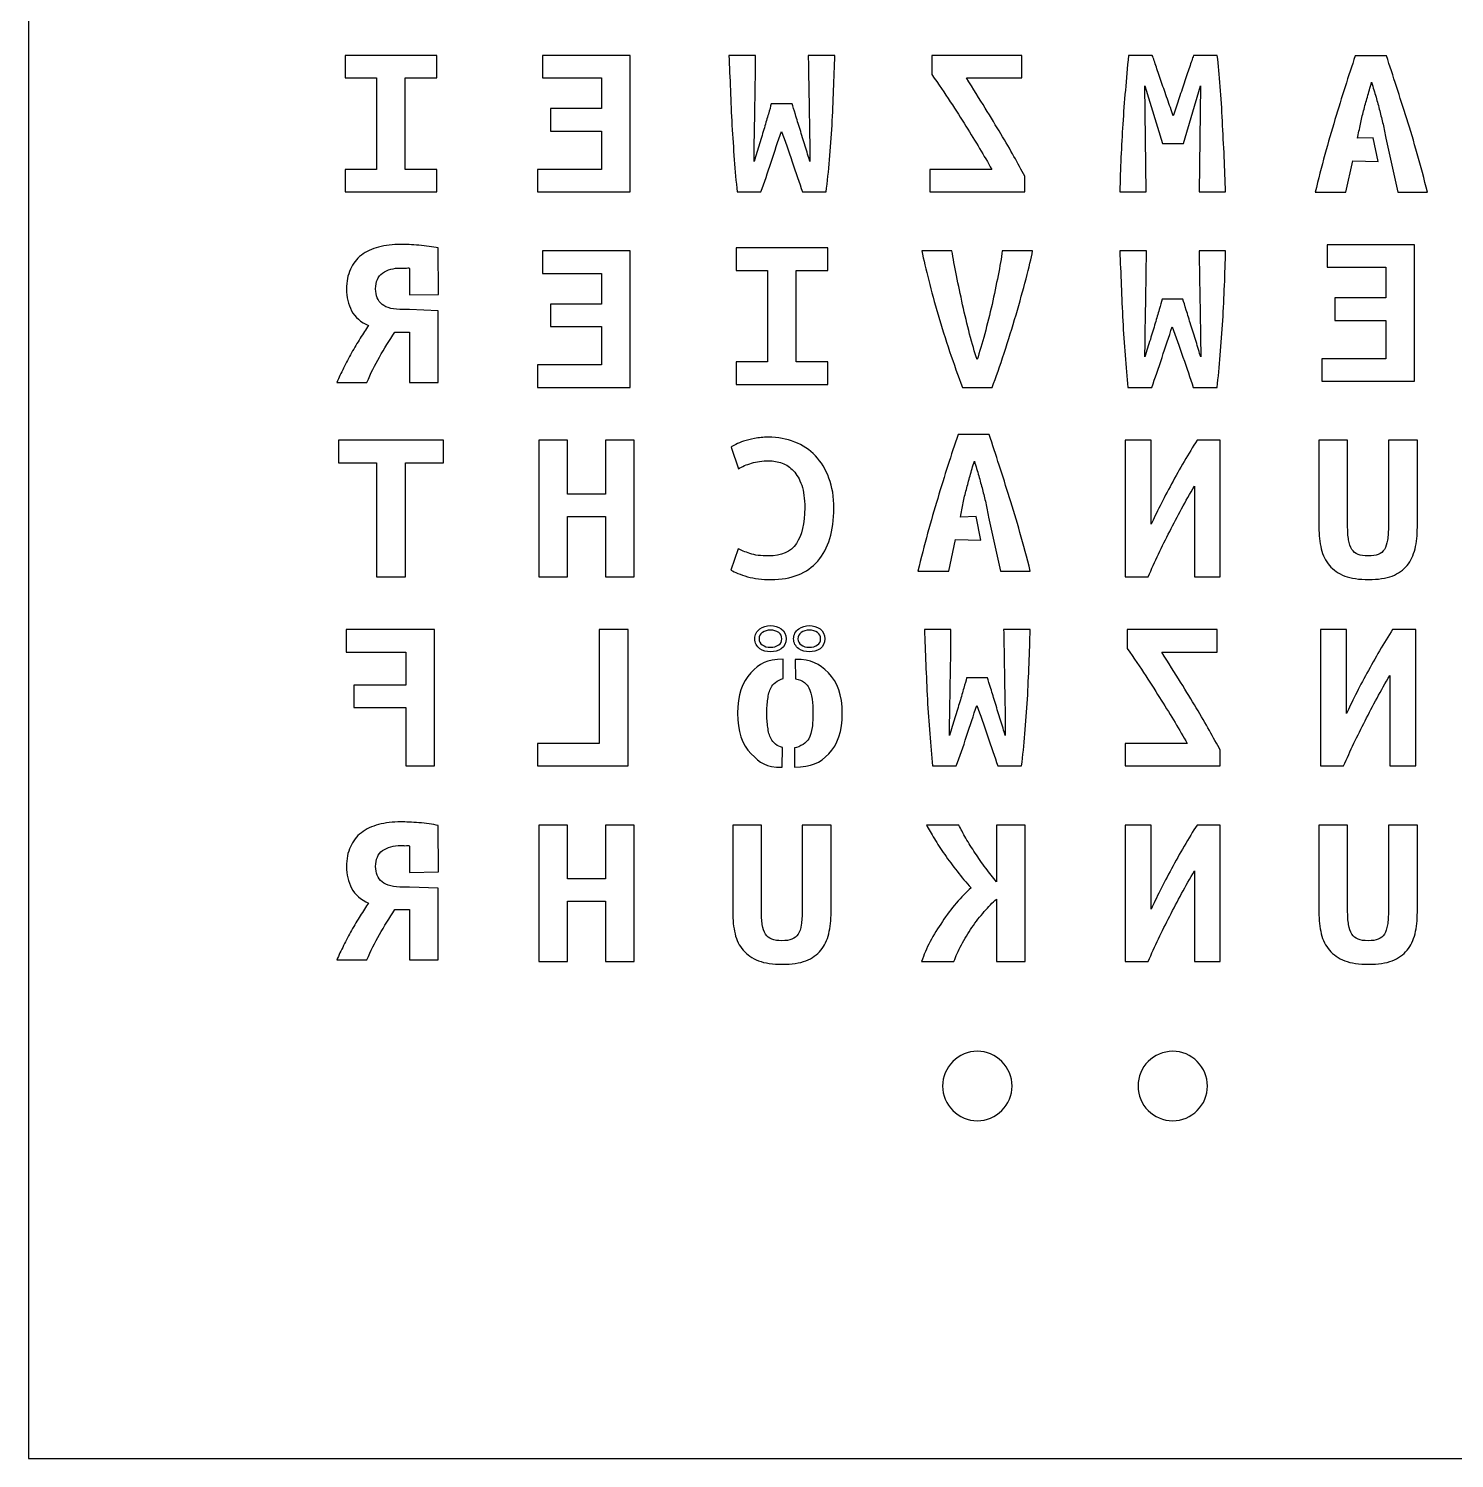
# Model space of a CAD drawing. Extents: x 0 to 230, y 0 to 230.
# Drawn here: x 0.5 to 122.1, y 0.5 to 122.3 of the extents above; entities that cross this region are included whole.
import ezdxf

# ---------------------------------------------------------------- set-up
doc = ezdxf.new("R2010")
doc.units = 0
doc.layers.add('Ebene_1', color=7, linetype='CONTINUOUS')

msp = doc.modelspace()

# ---------------------------------------------------------------- linework, layer by layer
at = {"layer": 'Ebene_1', "color": 7}
for p, q in [((0.49784, 229.502167), (0.49784, 0.497837)), ((35.29655, 120.054325), (27.483871, 120.054325)), ((27.483871, 120.054325), (27.483871, 118.138624)), ((35.29655, 118.138624), (35.29655, 120.054325)), ((51.777633, 120.054325), (44.322788, 120.054325)), ((44.322788, 120.054325), (44.322788, 118.138624)), ((51.777633, 108.428648), (51.777633, 120.054325)), ((62.473757, 120.054325), (60.207484, 120.054325)), ((69.232817, 120.054325), (66.966544, 120.054325)), ((85.177152, 120.054325), (77.50363, 120.054325)), ((77.50363, 120.054325), (77.50363, 118.439126)), ((85.177152, 118.138624), (85.177152, 120.054325)), ((96.290742, 120.054325), (94.263024, 120.054325)), ((101.837148, 120.054325), (99.80943, 120.054325)), ((116.26576, 120.0189), (113.60189, 120.0189)), ((27.483871, 118.138624), (30.147736, 118.138624)), ((30.147736, 118.138624), (30.147736, 110.34435)), ((32.612805, 110.34435), (32.612805, 118.138624)), ((32.612805, 118.138624), (35.29655, 118.138624)), ((44.322788, 118.138624), (49.332444, 118.138624)), ((49.332444, 118.138624), (49.332444, 115.528011)), ((80.44581, 118.138624), (85.177152, 118.138624)), ((95.773873, 108.428648), (95.654596, 117.462494)), ((95.654596, 117.462494), (97.165444, 112.541771)), ((98.954607, 112.541771), (100.405817, 117.462494)), ((100.405817, 117.462494), (100.306419, 108.428648)), ((65.594852, 115.941202), (63.805689, 115.941202)), ((49.332444, 115.528011), (44.978814, 115.528011)), ((44.978814, 115.528011), (44.978814, 113.61231)), ((44.978814, 113.61231), (49.332444, 113.61231)), ((49.332444, 113.61231), (49.332444, 110.34435)), ((97.165444, 112.541771), (98.954607, 112.541771)), ((115.13749, 113.04109), (113.80069, 112.99459)), ((115.54826, 111.03247), (115.13749, 113.04109)), ((116.20612, 112.99459), (117.21998, 108.39323)), ((112.80671, 108.39323), (113.38322, 111.07897)), ((113.38322, 111.07897), (115.54826, 111.03247)), ((30.147736, 110.34435), (27.483871, 110.34435)), ((27.483871, 110.34435), (27.483871, 108.428648)), ((35.29655, 110.34435), (32.612805, 110.34435)), ((35.29655, 108.428648), (35.29655, 110.34435)), ((49.332444, 110.34435), (43.885437, 110.34435)), ((43.885437, 110.34435), (43.885437, 108.428648)), ((82.612685, 110.34435), (77.324714, 110.34435)), ((77.324714, 110.34435), (77.324714, 108.428648)), ((85.435586, 108.428648), (85.435586, 109.762127)), ((27.483871, 108.428648), (35.29655, 108.428648)), ((43.885437, 108.428648), (51.777633, 108.428648)), ((60.903269, 108.428648), (62.930987, 108.428648)), ((66.469554, 108.428648), (68.497272, 108.428648)), ((77.324714, 108.428648), (85.435586, 108.428648)), ((93.52748, 108.428648), (95.773873, 108.428648)), ((100.306419, 108.428648), (102.552813, 108.428648)), ((110.18261, 108.39323), (112.80671, 108.39323)), ((117.21998, 108.39323), (119.76457, 108.39323)), ((35.452811, 99.688659), (35.429577, 103.651437)), ((68.63426, 103.650055), (60.821581, 103.650055)), ((60.821581, 103.650055), (60.821581, 101.734354)), ((68.63426, 101.734354), (68.63426, 103.650055)), ((118.655939, 103.923495), (111.201094, 103.923495)), ((111.201094, 103.923495), (111.201094, 102.007794)), ((118.655939, 92.297818), (118.655939, 103.923495)), ((51.777633, 103.394325), (44.322788, 103.394325)), ((44.322788, 103.394325), (44.322788, 101.478624)), ((51.777633, 91.768648), (51.777633, 103.394325)), ((79.213275, 103.394325), (76.648808, 103.394325)), ((86.091613, 103.394325), (83.507266, 103.394325)), ((95.793753, 103.394325), (93.52748, 103.394325)), ((102.552813, 103.394325), (100.28654, 103.394325)), ((32.984389, 101.885752), (32.984389, 99.646871)), ((44.322788, 101.478624), (49.332444, 101.478624)), ((49.332444, 101.478624), (49.332444, 98.868011)), ((60.821581, 101.734354), (63.485446, 101.734354)), ((63.485446, 101.734354), (63.485446, 93.94008)), ((65.950515, 93.94008), (65.950515, 101.734354)), ((65.950515, 101.734354), (68.63426, 101.734354)), ((111.201094, 102.007794), (116.21075, 102.007794)), ((116.21075, 102.007794), (116.21075, 99.397181)), ((32.984389, 99.646871), (35.452811, 99.688659)), ((49.332444, 98.868011), (44.978814, 98.868011)), ((44.978814, 98.868011), (44.978814, 96.95231)), ((98.914848, 99.281202), (97.125685, 99.281202)), ((116.21075, 99.397181), (111.85712, 99.397181)), ((111.85712, 99.397181), (111.85712, 97.48148)), ((32.984389, 98.392415), (32.44764, 98.392415)), ((35.429577, 98.294799), (32.984387, 98.39265)), ((35.429577, 92.194793), (35.429577, 98.294799)), ((111.85712, 97.48148), (116.21075, 97.48148)), ((116.21075, 97.48148), (116.21075, 94.21352)), ((31.712093, 96.476949), (32.984387, 96.476949)), ((32.984387, 96.476949), (32.984387, 92.194793)), ((44.978814, 96.95231), (49.332444, 96.95231)), ((49.332444, 96.95231), (49.332444, 93.68435)), ((63.485446, 93.94008), (60.821581, 93.94008)), ((60.821581, 93.94008), (60.821581, 92.024378)), ((68.63426, 93.94008), (65.950515, 93.94008)), ((68.63426, 92.024378), (68.63426, 93.94008)), ((116.21075, 94.21352), (110.763743, 94.21352)), ((110.763743, 94.21352), (110.763743, 92.297818)), ((49.332444, 93.68435), (43.885437, 93.68435)), ((43.885437, 93.68435), (43.885437, 91.768648)), ((26.781956, 92.194793), (29.346422, 92.194793)), ((32.984387, 92.194793), (35.429577, 92.194793)), ((43.885437, 91.768648), (51.777633, 91.768648)), ((60.821581, 92.024378), (68.63426, 92.024378)), ((80.127736, 91.768648), (82.652444, 91.768648)), ((94.223265, 91.768648), (96.250983, 91.768648)), ((99.78955, 91.768648), (101.817268, 91.768648)), ((110.763743, 92.297818), (118.655939, 92.297818)), ((82.398884, 87.73953), (79.735014, 87.73953)), ((26.927243, 87.263495), (26.927243, 85.347794)), ((35.873058, 87.263495), (26.927243, 87.263495)), ((35.873058, 85.347794), (35.873058, 87.263495)), ((43.984835, 87.263495), (43.984835, 75.637818)), ((46.430024, 87.263495), (43.984835, 87.263495)), ((46.430024, 82.680837), (46.430024, 87.263495)), ((52.135466, 87.263495), (49.690276, 87.263495)), ((49.690276, 87.263495), (49.690276, 82.680837)), ((52.135466, 75.637818), (52.135466, 87.263495)), ((60.3864, 86.681272), (61.022547, 84.840696)), ((96.191344, 87.263495), (93.98471, 87.263495)), ((93.98471, 87.263495), (93.98471, 75.637818)), ((96.191344, 80.107788), (96.191344, 87.263495)), ((102.095582, 87.263495), (100.127503, 87.263495)), ((102.095582, 75.637818), (102.095582, 87.263495)), ((112.950742, 87.263495), (110.505553, 87.263495)), ((110.505553, 87.263495), (110.505553, 79.844848)), ((112.950742, 80.013881), (112.950742, 87.263495)), ((118.894739, 87.263495), (116.42967, 87.263495)), ((116.42967, 87.263495), (116.42967, 79.995099)), ((118.894739, 79.844848), (118.894739, 87.263495)), ((26.927243, 85.347794), (30.167616, 85.347794)), ((30.167616, 85.347794), (30.167616, 75.637818)), ((32.632685, 75.637818), (32.632685, 85.347794)), ((32.632685, 85.347794), (35.873058, 85.347794)), ((99.888948, 83.356967), (99.888948, 75.637818)), ((49.690276, 82.680837), (46.430024, 82.680837)), ((46.430024, 75.637818), (46.430024, 80.765136)), ((46.430024, 80.765136), (49.690276, 80.765136)), ((49.690276, 80.765136), (49.690276, 75.637818)), ((81.270614, 80.76172), (79.933814, 80.71522)), ((81.681384, 78.7531), (81.270614, 80.76172)), ((82.339244, 80.71522), (83.353104, 76.11386)), ((60.982788, 78.023054), (60.36652, 76.20126)), ((78.939834, 76.11386), (79.516344, 78.7996)), ((79.516344, 78.7996), (81.681384, 78.7531)), ((30.167616, 75.637818), (32.632685, 75.637818)), ((43.984835, 75.637818), (46.430024, 75.637818)), ((49.690276, 75.637818), (52.135466, 75.637818)), ((76.315734, 76.11386), (78.939834, 76.11386)), ((83.353104, 76.11386), (85.897694, 76.11386)), ((93.98471, 75.637818), (95.952789, 75.637818)), ((99.888948, 75.637818), (102.095582, 75.637818)), ((63.805689, 75.39366), (63.805689, 75.39366)), ((114.739905, 75.39366), (114.739905, 75.39366)), ((35.117633, 71.132665), (27.583269, 71.132665)), ((27.583269, 71.132665), (27.583269, 69.216964)), ((35.117633, 59.506988), (35.117633, 71.132665)), ((51.618597, 71.132665), (49.153528, 71.132665)), ((49.153528, 71.132665), (49.153528, 61.42269)), ((51.618597, 59.506988), (51.618597, 71.132665)), ((63.05252, 70.871743), (63.05052, 70.869743)), ((63.05452, 70.873743), (63.05252, 70.871743)), ((63.74508, 71.084693), (63.74544, 71.085273)), ((63.74634, 71.470363), (63.74544, 71.470833)), ((64.66342, 71.189343), (64.66542, 71.189343)), ((64.66542, 71.189343), (64.66742, 71.187343)), ((67.05426, 71.470943), (67.05309, 71.470833)), ((67.05309, 71.085273), (67.05309, 71.085273)), ((67.97106, 71.189343), (67.97306, 71.189343)), ((67.97306, 71.189343), (67.97506, 71.187343)), ((79.133757, 71.132665), (76.867484, 71.132665)), ((85.892817, 71.132665), (83.626544, 71.132665)), ((101.837148, 71.132665), (94.163626, 71.132665)), ((94.163626, 71.132665), (94.163626, 69.517466)), ((101.837148, 69.216964), (101.837148, 71.132665)), ((112.851344, 71.132665), (110.64471, 71.132665)), ((110.64471, 71.132665), (110.64471, 59.506988)), ((112.851344, 63.976958), (112.851344, 71.132665)), ((118.755582, 71.132665), (116.787503, 71.132665)), ((118.755582, 59.506988), (118.755582, 71.132665)), ((64.66442, 69.498823), (64.65942, 69.494823)), ((64.66742, 69.501823), (64.66442, 69.498823)), ((66.15462, 69.496823), (66.15262, 69.498823)), ((66.15762, 69.494823), (66.15462, 69.496823)), ((67.97206, 69.498823), (67.96906, 69.494823)), ((67.97506, 69.501823), (67.97206, 69.498823)), ((27.583269, 69.216964), (32.672444, 69.216964)), ((32.672444, 69.216964), (32.672444, 66.399756)), ((64.842418, 66.967412), (64.837749, 68.601564)), ((65.863178, 68.58907), (65.875082, 66.942423)), ((97.105806, 69.216964), (101.837148, 69.216964)), ((82.254852, 67.019542), (80.465689, 67.019542)), ((116.548948, 67.226137), (116.548948, 59.506988)), ((32.672444, 66.399756), (28.219416, 66.399756)), ((28.219416, 66.399756), (28.219416, 64.484055)), ((28.219416, 64.484055), (32.672444, 64.484055)), ((32.672444, 64.484055), (32.672444, 59.506988)), ((49.153528, 61.42269), (43.885437, 61.42269)), ((43.885437, 61.42269), (43.885437, 59.506988)), ((64.735039, 59.396944), (64.7632, 61.0936)), ((65.792388, 61.056086), (65.793546, 59.409439)), ((99.272681, 61.42269), (93.98471, 61.42269)), ((93.98471, 61.42269), (93.98471, 59.506988)), ((102.095582, 59.506988), (102.095582, 60.840467)), ((32.672444, 59.506988), (35.117633, 59.506988)), ((43.885437, 59.506988), (51.618597, 59.506988)), ((77.563269, 59.506988), (79.590987, 59.506988)), ((83.129554, 59.506988), (85.157272, 59.506988)), ((93.98471, 59.506988), (102.095582, 59.506988)), ((110.64471, 59.506988), (112.612789, 59.506988)), ((116.548948, 59.506988), (118.755582, 59.506988)), ((35.452811, 50.475849), (35.429577, 54.438627)), ((43.984835, 54.472665), (43.984835, 42.846988)), ((46.430024, 54.472665), (43.984835, 54.472665)), ((46.430024, 49.890007), (46.430024, 54.472665)), ((52.135466, 54.472665), (49.690276, 54.472665)), ((49.690276, 54.472665), (49.690276, 49.890007)), ((52.135466, 42.846988), (52.135466, 54.472665)), ((62.970746, 54.472665), (60.525557, 54.472665)), ((60.525557, 54.472665), (60.525557, 47.054018)), ((62.970746, 47.223051), (62.970746, 54.472665)), ((68.914743, 54.472665), (66.449674, 54.472665)), ((66.449674, 54.472665), (66.449674, 47.204269)), ((68.914743, 47.054018), (68.914743, 54.472665)), ((79.809663, 54.472665), (77.0464, 54.472665)), ((85.455466, 54.472665), (83.010276, 54.472665)), ((83.010276, 54.472665), (83.010276, 49.645849)), ((85.455466, 42.846988), (85.455466, 54.472665)), ((96.191344, 54.472665), (93.98471, 54.472665)), ((93.98471, 54.472665), (93.98471, 42.846988)), ((96.191344, 47.316958), (96.191344, 54.472665)), ((102.095582, 54.472665), (100.127503, 54.472665)), ((102.095582, 42.846988), (102.095582, 54.472665)), ((112.950742, 54.472665), (110.505553, 54.472665)), ((110.505553, 54.472665), (110.505553, 47.054018)), ((112.950742, 47.223051), (112.950742, 54.472665)), ((118.894739, 54.472665), (116.42967, 54.472665)), ((116.42967, 54.472665), (116.42967, 47.204269)), ((118.894739, 47.054018), (118.894739, 54.472665)), ((32.984389, 52.672942), (32.984389, 50.434061)), ((32.984389, 50.434061), (35.452811, 50.475849)), ((99.888948, 50.566137), (99.888948, 42.846988)), ((32.984389, 49.179605), (32.44764, 49.179605)), ((35.429577, 49.081989), (32.984387, 49.17984)), ((35.429577, 42.981983), (35.429577, 49.081989)), ((49.690276, 49.890007), (46.430024, 49.890007)), ((46.430024, 42.846988), (46.430024, 47.974306)), ((46.430024, 47.974306), (49.690276, 47.974306)), ((49.690276, 47.974306), (49.690276, 42.846988)), ((83.010276, 48.16212), (83.010276, 42.846988)), ((31.712093, 47.264139), (32.984387, 47.264139)), ((32.984387, 47.264139), (32.984387, 42.981983)), ((26.781956, 42.981983), (29.346422, 42.981983)), ((32.984387, 42.981983), (35.429577, 42.981983)), ((43.984835, 42.846988), (46.430024, 42.846988)), ((49.690276, 42.846988), (52.135466, 42.846988)), ((76.628929, 42.846988), (79.392191, 42.846988)), ((83.010276, 42.846988), (85.455466, 42.846988)), ((93.98471, 42.846988), (95.952789, 42.846988)), ((99.888948, 42.846988), (102.095582, 42.846988)), ((64.759909, 42.60283), (64.759909, 42.60283)), ((114.739905, 42.60283), (114.739905, 42.60283)), ((78.424684, 32.23294), (78.424684, 32.23294)), ((95.084694, 32.23294), (95.084694, 32.23294)), ((0.49784, 0.497837), (229.50217, 0.497837))]:
    msp.add_line(p, q, dxfattribs=at)
for points in [[(60.207484, 120.054325), (60.247243, 119.102735), (60.287002, 118.119842), (60.326761, 117.105648)], [(62.453877, 117.744215), (62.46713, 118.545554), (62.473757, 119.31559), (62.473757, 120.054325)], [(66.966544, 120.054325), (66.979797, 119.31559), (66.99305, 118.551814), (67.006303, 117.762996)], [(69.133419, 117.124429), (69.173178, 118.138624), (69.206311, 119.115256), (69.232817, 120.054325)], [(94.263024, 120.054325), (94.170253, 119.04013), (94.084108, 118.050977), (94.00459, 117.086866)], [(96.648575, 119.058912), (96.516044, 119.459581), (96.396767, 119.791385), (96.290742, 120.054325)], [(99.80943, 120.054325), (99.716658, 119.791385), (99.604007, 119.453321), (99.471477, 119.04013)], [(102.095582, 117.40615), (102.016064, 118.35774), (101.929919, 119.240465), (101.837148, 120.054325)], [(113.60189, 120.0189), (113.01876, 118.31606), (112.44225, 116.50679), (111.87237, 114.59108)], [(117.99528, 114.64743), (117.39889, 116.53809), (116.82239, 118.32858), (116.26576, 120.0189)], [(77.50363, 118.439126), (78.073512, 117.612745), (78.597008, 116.836448), (79.074118, 116.110234)], [(97.085926, 117.762996), (96.926889, 118.22627), (96.781106, 118.658242), (96.648575, 119.058912)], [(99.471477, 119.04013), (99.325693, 118.62694), (99.173283, 118.182447), (99.014246, 117.706652)], [(60.326761, 117.105648), (60.36652, 116.103974), (60.412906, 115.1023), (60.465918, 114.100626)], [(62.414118, 115.396542), (62.427371, 116.172839), (62.440624, 116.955397), (62.453877, 117.744215)], [(67.006303, 117.762996), (67.019556, 116.974178), (67.032809, 116.18536), (67.046062, 115.396542)], [(68.994262, 114.119408), (69.047274, 115.121081), (69.09366, 116.122755), (69.133419, 117.124429)], [(82.056056, 115.565574), (81.565693, 116.354392), (81.028944, 117.212075), (80.44581, 118.138624)], [(94.00459, 117.086866), (93.911818, 116.122755), (93.838927, 115.164905), (93.785914, 114.213315)], [(97.582916, 116.335611), (97.410626, 116.836448), (97.244963, 117.312243), (97.085926, 117.762996)], [(99.014246, 117.706652), (98.855209, 117.230857), (98.696173, 116.748801), (98.537136, 116.260485)], [(102.274499, 114.457473), (102.221486, 115.471667), (102.161848, 116.45456), (102.095582, 117.40615)], [(114.63563, 116.50671), (114.74166, 116.90738), (114.86094, 117.32683), (114.99347, 117.76506)], [(114.99347, 117.76506), (115.126, 117.32683), (115.2519, 116.90738), (115.37118, 116.50671)], [(63.805689, 115.941202), (63.752677, 115.703304), (63.673159, 115.409063), (63.567134, 115.058477)], [(65.873166, 115.020914), (65.753889, 115.409063), (65.661117, 115.715825), (65.594852, 115.941202)], [(79.074118, 116.110234), (79.551228, 115.384021), (79.995206, 114.68911), (80.40605, 114.025501)], [(98.079905, 114.908226), (97.920869, 115.3715), (97.755205, 115.847295), (97.582916, 116.335611)], [(98.537136, 116.260485), (98.378099, 115.772169), (98.225689, 115.321416), (98.079905, 114.908226)], [(114.31756, 115.34226), (114.41036, 115.73041), (114.51636, 116.11856), (114.63563, 116.50671)], [(115.37118, 116.50671), (115.4772, 116.11856), (115.58322, 115.73041), (115.68925, 115.34226)], [(62.374359, 113.105213), (62.387612, 113.856468), (62.400865, 114.620245), (62.414118, 115.396542)], [(63.567134, 115.058477), (63.46111, 114.707891), (63.348459, 114.319742), (63.229181, 113.894031)], [(66.270758, 113.74378), (66.124974, 114.207054), (65.992444, 114.632765), (65.873166, 115.020914)], [(67.046062, 115.396542), (67.059315, 114.620245), (67.072568, 113.856468), (67.085821, 113.105213)], [(83.387989, 113.368152), (82.977144, 114.044282), (82.533166, 114.776756), (82.056056, 115.565574)], [(111.87237, 114.59108), (111.28924, 112.6879), (110.72598, 110.62195), (110.18261, 108.39323)], [(114.03925, 114.1966), (114.11875, 114.58475), (114.21153, 114.96663), (114.31756, 115.34226)], [(115.68925, 115.34226), (115.78205, 114.96663), (115.8748, 114.58475), (115.96757, 114.1966)], [(119.76457, 108.39323), (119.18144, 110.68456), (118.59167, 112.76929), (117.99528, 114.64743)], [(60.465918, 114.100626), (60.518931, 113.111473), (60.585196, 112.134841), (60.664714, 111.17073)], [(63.229181, 113.894031), (63.09665, 113.46832), (62.957493, 113.011306), (62.81171, 112.52299)], [(63.805689, 110.964135), (64.097256, 111.878163), (64.388824, 112.748367), (64.680391, 113.574747)], [(64.680391, 113.574747), (64.971958, 112.785929), (65.276779, 111.928246), (65.594852, 111.001698)], [(66.708109, 112.335176), (66.549072, 112.810971), (66.403289, 113.280506), (66.270758, 113.74378)], [(68.775586, 111.17073), (68.855105, 112.147362), (68.927996, 113.130255), (68.994262, 114.119408)], [(80.40605, 114.025501), (80.816895, 113.374413), (81.20786, 112.742106), (81.578946, 112.128581)], [(84.501246, 111.452451), (84.169919, 112.053455), (83.798833, 112.692022), (83.387989, 113.368152)], [(93.785914, 114.213315), (93.719649, 113.274245), (93.666637, 112.322655), (93.626878, 111.358544)], [(102.433535, 111.396107), (102.380523, 112.422823), (102.327511, 113.443278), (102.274499, 114.457473)], [(113.80069, 112.99459), (113.88019, 113.40778), (113.95973, 113.80845), (114.03925, 114.1966)], [(115.96757, 114.1966), (116.04707, 113.80845), (116.1266, 113.40778), (116.20612, 112.99459)], [(62.354479, 111.020479), (62.354479, 111.671567), (62.361106, 112.366478), (62.374359, 113.105213)], [(62.81171, 112.52299), (62.652673, 112.034674), (62.500263, 111.533837), (62.354479, 111.020479)], [(67.105701, 111.020479), (66.986423, 111.421149), (66.853893, 111.859381), (66.708109, 112.335176)], [(67.085821, 113.105213), (67.099074, 112.366478), (67.105701, 111.671567), (67.105701, 111.020479)], [(81.578946, 112.128581), (81.936779, 111.527577), (82.281358, 110.932833), (82.612685, 110.34435)], [(60.664714, 111.17073), (60.730979, 110.206619), (60.810498, 109.292592), (60.903269, 108.428648)], [(62.930987, 108.428648), (63.222555, 109.217467), (63.514122, 110.062629), (63.805689, 110.964135)], [(65.594852, 111.001698), (65.912925, 110.07515), (66.204493, 109.217467), (66.469554, 108.428648)], [(68.497272, 108.428648), (68.603296, 109.292592), (68.696068, 110.206619), (68.775586, 111.17073)], [(85.435586, 109.762127), (85.144019, 110.300526), (84.832572, 110.863968), (84.501246, 111.452451)], [(93.626878, 111.358544), (93.587118, 110.406954), (93.553986, 109.430322), (93.52748, 108.428648)], [(102.552813, 108.428648), (102.513054, 109.380238), (102.473294, 110.369391), (102.433535, 111.396107)], [(30.340402, 103.726563), (29.77052, 103.576312), (29.280157, 103.34469), (28.869312, 103.031651)], [(32.248842, 103.951939), (31.54643, 103.951939), (30.910284, 103.876814), (30.340402, 103.726563)], [(32.944628, 103.933158), (32.679567, 103.945835), (32.447638, 103.951939), (32.248842, 103.951939)], [(33.779571, 103.876814), (33.488003, 103.901699), (33.209689, 103.92048), (32.944628, 103.933158)], [(34.654273, 103.782907), (34.362705, 103.833147), (34.071138, 103.864136), (33.779571, 103.876814)], [(35.429577, 103.651437), (35.191021, 103.701536), (34.932587, 103.745344), (34.654273, 103.782907)], [(28.869312, 103.031651), (28.458467, 102.718613), (28.147021, 102.317959), (27.934972, 101.829643)], [(76.648808, 103.394325), (76.807845, 102.643069), (77.006641, 101.804168), (77.245196, 100.877619)], [(79.610867, 101.29081), (79.45183, 102.092149), (79.3193, 102.793321), (79.213275, 103.394325)], [(83.507266, 103.394325), (83.427748, 102.793321), (83.30847, 102.092149), (83.149434, 101.29081)], [(85.534984, 101.027871), (85.786792, 101.991982), (85.972335, 102.7808), (86.091613, 103.394325)], [(93.52748, 103.394325), (93.567239, 102.442735), (93.606998, 101.459842), (93.646757, 100.445648)], [(95.773873, 101.084215), (95.787126, 101.885554), (95.793753, 102.65559), (95.793753, 103.394325)], [(100.28654, 103.394325), (100.299793, 102.65559), (100.313046, 101.891814), (100.326299, 101.102996)], [(102.453415, 100.464429), (102.493174, 101.478624), (102.526307, 102.455256), (102.552813, 103.394325)], [(27.934972, 101.829643), (27.70967, 101.353864), (27.597019, 100.790422), (27.597019, 100.139318)], [(30.081969, 100.157865), (30.081969, 100.771406), (30.280765, 101.222159), (30.678356, 101.510125)], [(30.678356, 101.510125), (31.075948, 101.79809), (31.599444, 101.942096), (32.248844, 101.942096)], [(32.248844, 101.942096), (32.341615, 101.942096), (32.454266, 101.935993), (32.586797, 101.923315)], [(32.586797, 101.923315), (32.719328, 101.923315), (32.984389, 102.020603), (32.984389, 101.885752)], [(80.127736, 98.811667), (79.942193, 99.66309), (79.769904, 100.489471), (79.610867, 101.29081)], [(83.149434, 101.29081), (82.990397, 100.501992), (82.818107, 99.681871), (82.632564, 98.830449)], [(27.597019, 100.139318), (27.597019, 99.463189), (27.742802, 98.849648), (28.03437, 98.298743)], [(30.638597, 98.843168), (30.267511, 99.156207), (30.081969, 99.594424), (30.081969, 100.157865)], [(77.245196, 100.877619), (77.470498, 99.951071), (77.735559, 98.974439), (78.040379, 97.947724)], [(84.680162, 97.947724), (84.998235, 99.037044), (85.283176, 100.063759), (85.534984, 101.027871)], [(93.646757, 100.445648), (93.686516, 99.443974), (93.732902, 98.4423), (93.785914, 97.440626)], [(95.734114, 98.736542), (95.747367, 99.512839), (95.76062, 100.295397), (95.773873, 101.084215)], [(100.326299, 101.102996), (100.339552, 100.314178), (100.352805, 99.52536), (100.366058, 98.736542)], [(102.314258, 97.459408), (102.36727, 98.461081), (102.413656, 99.462755), (102.453415, 100.464429)], [(32.44764, 98.392415), (31.612697, 98.392415), (31.009683, 98.542666), (30.638597, 98.843168)], [(80.724124, 96.313743), (80.512075, 97.140124), (80.313279, 97.972765), (80.127736, 98.811667)], [(82.632564, 98.830449), (82.433768, 97.991547), (82.228346, 97.158905), (82.016297, 96.332525)], [(95.694355, 96.445213), (95.707608, 97.196468), (95.720861, 97.960245), (95.734114, 98.736542)], [(97.125685, 99.281202), (97.072673, 99.043304), (96.993155, 98.749063), (96.88713, 98.398477)], [(99.193162, 98.360914), (99.073885, 98.749063), (98.981113, 99.055825), (98.914848, 99.281202)], [(100.366058, 98.736542), (100.379311, 97.960245), (100.392564, 97.196468), (100.405817, 96.445213)], [(28.03437, 98.298743), (28.325937, 97.747838), (28.809674, 97.328356), (29.48558, 97.04039)], [(78.040379, 97.947724), (78.331947, 96.933529), (78.656647, 95.894292), (79.014479, 94.830014)], [(83.666303, 94.698544), (84.024135, 95.787864), (84.362088, 96.870924), (84.680162, 97.947724)], [(96.88713, 98.398477), (96.781106, 98.047891), (96.668455, 97.659742), (96.549177, 97.234031)], [(99.590754, 97.08378), (99.44497, 97.547054), (99.31244, 97.972765), (99.193162, 98.360914)], [(29.48558, 97.04039), (29.260278, 96.714862), (29.021723, 96.351724), (28.769914, 95.95107)], [(30.41992, 94.354652), (30.817512, 95.055808), (31.248237, 95.763256), (31.712093, 96.476949)], [(81.360271, 94.135103), (81.148222, 94.77367), (80.936173, 95.499883), (80.724124, 96.313743)], [(82.016297, 96.332525), (81.790995, 95.518665), (81.57232, 94.786191), (81.360271, 94.135103)], [(93.785914, 97.440626), (93.838927, 96.451473), (93.905192, 95.474841), (93.98471, 94.51073)], [(95.674475, 94.360479), (95.674475, 95.011567), (95.681102, 95.706478), (95.694355, 96.445213)], [(96.549177, 97.234031), (96.416646, 96.80832), (96.277489, 96.351306), (96.131706, 95.86299)], [(97.125685, 94.304135), (97.417252, 95.218163), (97.70882, 96.088367), (98.000387, 96.914747)], [(98.000387, 96.914747), (98.291954, 96.125929), (98.596775, 95.268246), (98.914848, 94.341698)], [(100.028105, 95.675176), (99.869068, 96.150971), (99.723285, 96.620506), (99.590754, 97.08378)], [(100.405817, 96.445213), (100.41907, 95.706478), (100.425697, 95.011567), (100.425697, 94.360479)], [(102.095582, 94.51073), (102.175101, 95.487362), (102.247992, 96.470255), (102.314258, 97.459408)], [(28.769914, 95.95107), (28.518106, 95.562906), (28.272925, 95.149715), (28.03437, 94.711499)], [(96.131706, 95.86299), (95.972669, 95.374674), (95.820259, 94.873837), (95.674475, 94.360479)], [(100.425697, 94.360479), (100.306419, 94.761149), (100.173889, 95.199381), (100.028105, 95.675176)], [(28.03437, 94.711499), (27.795815, 94.285772), (27.570513, 93.8538), (27.358464, 93.415583)], [(29.346422, 92.194793), (29.651243, 92.946049), (30.009075, 93.665986), (30.41992, 94.354652)], [(79.014479, 94.830014), (79.372312, 93.778256), (79.743397, 92.757801), (80.127736, 91.768648)], [(82.652444, 91.768648), (82.970517, 92.632592), (83.30847, 93.609224), (83.666303, 94.698544)], [(93.98471, 94.51073), (94.050975, 93.546619), (94.130494, 92.632592), (94.223265, 91.768648)], [(96.250983, 91.768648), (96.542551, 92.557467), (96.834118, 93.402629), (97.125685, 94.304135)], [(98.914848, 94.341698), (99.232921, 93.41515), (99.524489, 92.557467), (99.78955, 91.768648)], [(101.817268, 91.768648), (101.923292, 92.632592), (102.016064, 93.546619), (102.095582, 94.51073)], [(27.358464, 93.415583), (27.133162, 92.989856), (26.940992, 92.582957), (26.781956, 92.194793)], [(79.735014, 87.73953), (79.151884, 86.03669), (78.575374, 84.22742), (78.005494, 82.31171)], [(84.128404, 82.36806), (83.532014, 84.25872), (82.955514, 86.04921), (82.398884, 87.73953)], [(60.803871, 86.906649), (60.618328, 86.806481), (60.479171, 86.731356), (60.3864, 86.681272)], [(61.459898, 87.188369), (61.194837, 87.100723), (60.976161, 87.006816), (60.803871, 86.906649)], [(62.394238, 87.413746), (62.036406, 87.351141), (61.724959, 87.276016), (61.459898, 87.188369)], [(63.567134, 87.526434), (63.129783, 87.526434), (62.738818, 87.488871), (62.394238, 87.413746)], [(65.813528, 87.113244), (65.124368, 87.388704), (64.375571, 87.526434), (63.567134, 87.526434)], [(67.582811, 85.930017), (67.079195, 86.455895), (66.489434, 86.850304), (65.813528, 87.113244)], [(100.127503, 87.263495), (99.756417, 86.712574), (99.385332, 86.11157), (99.014246, 85.460482)], [(61.022547, 84.840696), (61.327367, 85.02851), (61.698453, 85.185022), (62.135804, 85.310231)], [(62.135804, 85.310231), (62.559902, 85.447961), (63.050265, 85.516826), (63.606893, 85.516826)], [(63.606893, 85.516826), (63.991232, 85.516826), (64.368944, 85.447961), (64.74003, 85.310231)], [(64.74003, 85.310231), (65.097862, 85.185022), (65.422562, 84.965906), (65.71413, 84.652883)], [(68.735827, 84.033097), (68.457513, 84.784352), (68.073174, 85.416659), (67.582811, 85.930017)], [(80.768754, 84.22734), (80.874784, 84.62801), (80.994064, 85.04746), (81.126594, 85.48569)], [(81.126594, 85.48569), (81.259124, 85.04746), (81.385024, 84.62801), (81.504304, 84.22734)], [(99.014246, 85.460482), (98.64316, 84.821915), (98.285328, 84.183348), (97.940748, 83.544781)], [(65.71413, 84.652883), (65.992444, 84.35238), (66.224372, 83.94545), (66.409915, 83.432093)], [(80.450684, 83.06289), (80.543484, 83.45104), (80.649484, 83.83919), (80.768754, 84.22734)], [(81.504304, 84.22734), (81.610324, 83.83919), (81.716344, 83.45104), (81.822374, 83.06289)], [(66.409915, 83.432093), (66.582205, 82.918735), (66.66835, 82.280168), (66.66835, 81.516391)], [(69.153298, 81.460047), (69.153298, 82.424158), (69.014141, 83.281842), (68.735827, 84.033097)], [(80.172374, 81.91723), (80.251874, 82.30538), (80.344654, 82.68726), (80.450684, 83.06289)], [(81.822374, 83.06289), (81.915174, 82.68726), (82.007924, 82.30538), (82.100694, 81.91723)], [(97.940748, 83.544781), (97.582916, 82.906214), (97.258216, 82.286428), (96.966648, 81.685424)], [(97.781712, 79.488002), (98.431111, 80.777657), (99.133524, 82.067312), (99.888948, 83.356967)], [(78.005494, 82.31171), (77.422364, 80.40853), (76.859104, 78.34258), (76.315734, 76.11386)], [(79.933814, 80.71522), (80.013314, 81.12841), (80.092854, 81.52908), (80.172374, 81.91723)], [(82.100694, 81.91723), (82.180194, 81.52908), (82.259724, 81.12841), (82.339244, 80.71522)], [(85.897694, 76.11386), (85.314564, 78.40519), (84.724794, 80.48992), (84.128404, 82.36806)], [(96.966648, 81.685424), (96.661828, 81.08442), (96.403393, 80.558541), (96.191344, 80.107788)], [(66.66835, 81.516391), (66.66835, 80.189174), (66.429795, 79.168719), (65.952685, 78.455026)], [(67.781607, 76.971297), (68.696068, 78.023054), (69.153298, 79.519304), (69.153298, 81.460047)], [(95.952789, 75.637818), (96.509418, 76.927473), (97.119059, 78.210868), (97.781712, 79.488002)], [(110.505553, 79.844848), (110.505553, 79.168719), (110.571818, 78.555193), (110.704349, 78.004273)], [(113.030261, 78.774309), (112.977249, 79.112374), (112.950742, 79.525565), (112.950742, 80.013881)], [(116.42967, 79.995099), (116.42967, 79.506783), (116.403164, 79.093593), (116.350152, 78.755528)], [(118.695943, 78.004273), (118.828474, 78.555193), (118.894739, 79.168719), (118.894739, 79.844848)], [(61.996647, 77.609864), (61.572549, 77.747594), (61.234596, 77.885324), (60.982788, 78.023054)], [(65.952685, 78.455026), (65.462321, 77.753854), (64.667138, 77.403268), (63.567134, 77.403268)], [(110.704349, 78.004273), (110.83688, 77.453352), (111.068808, 76.983818), (111.400135, 76.595669)], [(113.308575, 77.96671), (113.176044, 78.179566), (113.083273, 78.448765), (113.030261, 78.774309)], [(116.350152, 78.755528), (116.29714, 78.429984), (116.210995, 78.167045), (116.091717, 77.96671)], [(118.020037, 76.595669), (118.338111, 76.983818), (118.563413, 77.453352), (118.695943, 78.004273)], [(63.567134, 77.403268), (62.930987, 77.403268), (62.407491, 77.472134), (61.996647, 77.609864)], [(63.805689, 75.39366), (65.54184, 75.39366), (66.867146, 75.919539), (67.781607, 76.971297)], [(113.845324, 77.534738), (113.620022, 77.622385), (113.441106, 77.766375), (113.308575, 77.96671)], [(114.700146, 77.403268), (114.355567, 77.403268), (114.070626, 77.447092), (113.845324, 77.534738)], [(115.554968, 77.534738), (115.329666, 77.447092), (115.044726, 77.403268), (114.700146, 77.403268)], [(116.091717, 77.96671), (115.959187, 77.766375), (115.78027, 77.622385), (115.554968, 77.534738)], [(60.36652, 76.20126), (60.7111, 76.000925), (61.181583, 75.813111), (61.777971, 75.637818)], [(61.777971, 75.637818), (62.361106, 75.475046), (63.037012, 75.39366), (63.805689, 75.39366)], [(111.400135, 76.595669), (111.731461, 76.20752), (112.168812, 75.907018), (112.712187, 75.694163)], [(112.712187, 75.694163), (113.255563, 75.493828), (113.931469, 75.39366), (114.739905, 75.39366)], [(114.739905, 75.39366), (115.535089, 75.39366), (116.204368, 75.493828), (116.747744, 75.694163)], [(116.747744, 75.694163), (117.277866, 75.907018), (117.701964, 76.20752), (118.020037, 76.595669)], [(62.41349, 70.344413), (62.41349, 70.690483), (62.56987, 70.994493), (62.8447, 71.188873)], [(63.05052, 70.869743), (62.85985, 70.734883), (62.78101, 70.583543), (62.78101, 70.344303)], [(62.8447, 71.188873), (63.09899, 71.376683), (63.40603, 71.470363), (63.74634, 71.470363)], [(63.74544, 71.085273), (63.46638, 71.085273), (63.24301, 71.013773), (63.05452, 70.873743)], [(64.45398, 70.869743), (64.25308, 71.011443), (64.02356, 71.084693), (63.74508, 71.084693)], [(63.74544, 71.470833), (64.08706, 71.470833), (64.39911, 71.376333), (64.66342, 71.189343)], [(64.70715, 70.344303), (64.70715, 70.584533), (64.63105, 70.737003), (64.45398, 70.869743)], [(64.66742, 71.187343), (64.9312, 70.991433), (65.07739, 70.688123), (65.07739, 70.344583)], [(65.72304, 70.344993), (65.72304, 70.691063), (65.87778, 70.995073), (66.15262, 71.189453)], [(66.35889, 70.870323), (66.16821, 70.735463), (66.09101, 70.584123), (66.09101, 70.344883)], [(66.15262, 71.189453), (66.41581, 71.375593), (66.72257, 71.470943), (67.05426, 71.470943)], [(67.05309, 71.085273), (66.78626, 71.085273), (66.56121, 71.013373), (66.35889, 70.870323)], [(67.05309, 71.470833), (67.39469, 71.470833), (67.70674, 71.376333), (67.97106, 71.189343)], [(67.76198, 70.872023), (67.56147, 71.012953), (67.3308, 71.085273), (67.05309, 71.085273)], [(68.01516, 70.344883), (68.01516, 70.585733), (67.94006, 70.739053), (67.76198, 70.872023)], [(67.97506, 71.187343), (68.23886, 70.991433), (68.38668, 70.688123), (68.38668, 70.344583)], [(76.867484, 71.132665), (76.907243, 70.181075), (76.947002, 69.198182), (76.986761, 68.183988)], [(79.113877, 68.822555), (79.12713, 69.623894), (79.133757, 70.39393), (79.133757, 71.132665)], [(83.626544, 71.132665), (83.639797, 70.39393), (83.65305, 69.630154), (83.666303, 68.841336)], [(85.793419, 68.202769), (85.833178, 69.216964), (85.866311, 70.193596), (85.892817, 71.132665)], [(116.787503, 71.132665), (116.416417, 70.581744), (116.045332, 69.98074), (115.674246, 69.329652)], [(62.8447, 69.498243), (62.56987, 69.692623), (62.41349, 69.998333), (62.41349, 70.344413)], [(62.78101, 70.344303), (62.78101, 70.105983), (62.85981, 69.953333), (63.04889, 69.818853)], [(63.74634, 69.232103), (63.40647, 69.232103), (63.09949, 69.319503), (62.8447, 69.498243)], [(63.04889, 69.818853), (63.04929, 69.818563), (63.04972, 69.819143), (63.05089, 69.818853)], [(63.05089, 69.818853), (63.23919, 69.687173), (63.46489, 69.617553), (63.74508, 69.617553)], [(63.74508, 69.617553), (64.02334, 69.617553), (64.25388, 69.686753), (64.45398, 69.818853)], [(64.65942, 69.494823), (64.39527, 69.318373), (64.08622, 69.232103), (63.74634, 69.232103)], [(64.45398, 69.818853), (64.63103, 69.951593), (64.70715, 70.104073), (64.70715, 70.344303)], [(65.07739, 70.344583), (65.07739, 70.001053), (64.9312, 69.697743), (64.66742, 69.501823)], [(66.15262, 69.498823), (65.87778, 69.693203), (65.72304, 69.998913), (65.72304, 70.344993)], [(66.09101, 70.344883), (66.09101, 70.107163), (66.16921, 69.955363), (66.35726, 69.821143)], [(67.05436, 69.232103), (66.72447, 69.232103), (66.42065, 69.319103), (66.15762, 69.494823)], [(66.35726, 69.821143), (66.55941, 69.686473), (66.78504, 69.618133), (67.05309, 69.618133)], [(67.05309, 69.618133), (67.33134, 69.618133), (67.56187, 69.687333), (67.76198, 69.819433)], [(67.96906, 69.494823), (67.70491, 69.318383), (67.39422, 69.232103), (67.05436, 69.232103)], [(67.76198, 69.819433), (67.93903, 69.952173), (68.01516, 70.104653), (68.01516, 70.344883)], [(68.38668, 70.344583), (68.38668, 70.001053), (68.23886, 69.697743), (67.97506, 69.501823)], [(94.163626, 69.517466), (94.733508, 68.691085), (95.257004, 67.914788), (95.734114, 67.188574)], [(64.837749, 68.601564), (63.383304, 68.601564), (62.838115, 68.223564), (62.077533, 67.442514)], [(68.682597, 67.442514), (67.895329, 68.223564), (67.264249, 68.58907), (65.863178, 68.58907)], [(79.074118, 66.474882), (79.087371, 67.251179), (79.100624, 68.033737), (79.113877, 68.822555)], [(83.666303, 68.841336), (83.679556, 68.052518), (83.692809, 67.2637), (83.706062, 66.474882)], [(98.716052, 66.643914), (98.225689, 67.432732), (97.68894, 68.290415), (97.105806, 69.216964)], [(115.674246, 69.329652), (115.30316, 68.691085), (114.945328, 68.052518), (114.600748, 67.413951)], [(62.077533, 67.442514), (61.316952, 66.67098), (60.936661, 65.523258), (60.936661, 63.999254)], [(69.8635, 63.999254), (69.8635, 65.523258), (69.469865, 66.67098), (68.682597, 67.442514)], [(76.986761, 68.183988), (77.02652, 67.182314), (77.072906, 66.18064), (77.125918, 65.178966)], [(80.465689, 67.019542), (80.412677, 66.781644), (80.333159, 66.487403), (80.227134, 66.136817)], [(82.533166, 66.099254), (82.413889, 66.487403), (82.321117, 66.794165), (82.254852, 67.019542)], [(85.654262, 65.197748), (85.707274, 66.199421), (85.75366, 67.201095), (85.793419, 68.202769)], [(95.734114, 67.188574), (96.211224, 66.462361), (96.655202, 65.76745), (97.066046, 65.103841)], [(114.600748, 67.413951), (114.242916, 66.775384), (113.918216, 66.155598), (113.626648, 65.554594)], [(114.441712, 63.357172), (115.091111, 64.646827), (115.793524, 65.936482), (116.548948, 67.226137)], [(63.518671, 65.19938), (63.5587, 65.580389), (63.652106, 65.908994), (63.798885, 66.185226)], [(63.798885, 66.185226), (63.932321, 66.461427), (64.324269, 66.842988), (64.842418, 66.967412)], [(65.875082, 66.942423), (66.525543, 66.817968), (66.874547, 66.456669), (67.021326, 66.17092)], [(67.021326, 66.17092), (67.154761, 65.894719), (67.248165, 65.570872), (67.30154, 65.19938)], [(79.034359, 64.183553), (79.047612, 64.934808), (79.060865, 65.698585), (79.074118, 66.474882)], [(80.227134, 66.136817), (80.12111, 65.786231), (80.008459, 65.398082), (79.889181, 64.972371)], [(82.930758, 64.82212), (82.784974, 65.285394), (82.652444, 65.711105), (82.533166, 66.099254)], [(83.706062, 66.474882), (83.719315, 65.698585), (83.732568, 64.934808), (83.745821, 64.183553)], [(100.047985, 64.446492), (99.63714, 65.122622), (99.193162, 65.855096), (98.716052, 66.643914)], [(63.43861, 63.999254), (63.43861, 64.427877), (63.465294, 64.827919), (63.518671, 65.19938)], [(67.30154, 65.19938), (67.341568, 64.827919), (67.361586, 64.427877), (67.361586, 63.999254)], [(77.125918, 65.178966), (77.178931, 64.189813), (77.245196, 63.213181), (77.324714, 62.24907)], [(79.889181, 64.972371), (79.75665, 64.54666), (79.617493, 64.089646), (79.47171, 63.60133)], [(80.465689, 62.042475), (80.757256, 62.956503), (81.048824, 63.826707), (81.340391, 64.653087)], [(81.340391, 64.653087), (81.631958, 63.864269), (81.936779, 63.006586), (82.254852, 62.080038)], [(83.368109, 63.413516), (83.209072, 63.889311), (83.063289, 64.358846), (82.930758, 64.82212)], [(85.435586, 62.24907), (85.515105, 63.225702), (85.587996, 64.208595), (85.654262, 65.197748)], [(97.066046, 65.103841), (97.476891, 64.452753), (97.867856, 63.820446), (98.238942, 63.206921)], [(113.626648, 65.554594), (113.321828, 64.95359), (113.063393, 64.427711), (112.851344, 63.976958)], [(60.936661, 63.999254), (60.936661, 62.475251), (61.323624, 61.32277), (62.097549, 60.54172)], [(63.518671, 62.799098), (63.465297, 63.170589), (63.43861, 63.570631), (63.43861, 63.999254)], [(67.361586, 63.999254), (67.361586, 63.570631), (67.341569, 63.165831), (67.30154, 62.784822)], [(68.722628, 60.54172), (69.483209, 61.32277), (69.8635, 62.475251), (69.8635, 63.999254)], [(79.014479, 62.098819), (79.014479, 62.749907), (79.021106, 63.444818), (79.034359, 64.183553)], [(79.47171, 63.60133), (79.312673, 63.113014), (79.160263, 62.612177), (79.014479, 62.098819)], [(83.765701, 62.098819), (83.646423, 62.499489), (83.513893, 62.937721), (83.368109, 63.413516)], [(83.745821, 64.183553), (83.759074, 63.444818), (83.765701, 62.749907), (83.765701, 62.098819)], [(101.161242, 62.530791), (100.829915, 63.131795), (100.458829, 63.770362), (100.047985, 64.446492)], [(63.798885, 61.813283), (63.652106, 62.099032), (63.558702, 62.427637), (63.518671, 62.799098)], [(67.30154, 62.784822), (67.248165, 62.413361), (67.154761, 62.089484), (67.021326, 61.813283)], [(77.324714, 62.24907), (77.390979, 61.284959), (77.470498, 60.370932), (77.563269, 59.506988)], [(85.157272, 59.506988), (85.263296, 60.370932), (85.356068, 61.284959), (85.435586, 62.24907)], [(98.238942, 63.206921), (98.596775, 62.605917), (98.941354, 62.011173), (99.272681, 61.42269)], [(102.095582, 60.840467), (101.804015, 61.378866), (101.492568, 61.942308), (101.161242, 62.530791)], [(112.612789, 59.506988), (113.169418, 60.796643), (113.779059, 62.080038), (114.441712, 63.357172)], [(64.7632, 61.0936), (64.364018, 61.130532), (63.932321, 61.537082), (63.798885, 61.813283)], [(67.021326, 61.813283), (66.874547, 61.537082), (66.244381, 61.093048), (65.792388, 61.056086)], [(79.590987, 59.506988), (79.882555, 60.295807), (80.174122, 61.140969), (80.465689, 62.042475)], [(82.254852, 62.080038), (82.572925, 61.15349), (82.864493, 60.295807), (83.129554, 59.506988)], [(62.097549, 60.54172), (62.871473, 59.770186), (63.320625, 59.396944), (64.735039, 59.396944)], [(65.793546, 59.409439), (67.247991, 59.409439), (67.948702, 59.770186), (68.722628, 60.54172)], [(28.869312, 53.818841), (28.458467, 53.505803), (28.147021, 53.105149), (27.934972, 52.616833)], [(30.340402, 54.513753), (29.77052, 54.363502), (29.280157, 54.13188), (28.869312, 53.818841)], [(32.248842, 54.739129), (31.54643, 54.739129), (30.910284, 54.664004), (30.340402, 54.513753)], [(32.944628, 54.720348), (32.679567, 54.733025), (32.447638, 54.739129), (32.248842, 54.739129)], [(33.779571, 54.664004), (33.488003, 54.688889), (33.209689, 54.70767), (32.944628, 54.720348)], [(34.654273, 54.570097), (34.362705, 54.620337), (34.071138, 54.651326), (33.779571, 54.664004)], [(35.429577, 54.438627), (35.191021, 54.488726), (34.932587, 54.532534), (34.654273, 54.570097)], [(77.0464, 54.472665), (77.231943, 54.1346), (77.457245, 53.746451), (77.722306, 53.308219)], [(80.40605, 53.345782), (80.167495, 53.758972), (79.968699, 54.1346), (79.809663, 54.472665)], [(100.127503, 54.472665), (99.756417, 53.921744), (99.385332, 53.32074), (99.014246, 52.669652)], [(27.934972, 52.616833), (27.70967, 52.141054), (27.597019, 51.577612), (27.597019, 50.926508)], [(30.678356, 52.297315), (31.075948, 52.58528), (31.599444, 52.729286), (32.248844, 52.729286)], [(32.248844, 52.729286), (32.341615, 52.729286), (32.454266, 52.723183), (32.586797, 52.710505)], [(32.586797, 52.710505), (32.719328, 52.710505), (32.984389, 52.807793), (32.984389, 52.672942)], [(77.722306, 53.308219), (77.974114, 52.882508), (78.265681, 52.431754), (78.597008, 51.955959)], [(81.201234, 52.087429), (80.909667, 52.51314), (80.644605, 52.932591), (80.40605, 53.345782)], [(99.014246, 52.669652), (98.64316, 52.031085), (98.285328, 51.392518), (97.940748, 50.753951)], [(30.081969, 50.945055), (30.081969, 51.558596), (30.280765, 52.009349), (30.678356, 52.297315)], [(78.597008, 51.955959), (78.928334, 51.492685), (79.286167, 51.01689), (79.670506, 50.528574)], [(82.095815, 50.810295), (81.777742, 51.236006), (81.479548, 51.661718), (81.201234, 52.087429)], [(27.597019, 50.926508), (27.597019, 50.250379), (27.742802, 49.636838), (28.03437, 49.085933)], [(30.638597, 49.630358), (30.267511, 49.943397), (30.081969, 50.381614), (30.081969, 50.945055)], [(79.670506, 50.528574), (80.041591, 50.040258), (80.432556, 49.570724), (80.843401, 49.119971)], [(83.010276, 49.645849), (82.718709, 49.996435), (82.413889, 50.384584), (82.095815, 50.810295)], [(97.940748, 50.753951), (97.582916, 50.115384), (97.258216, 49.495598), (96.966648, 48.894594)], [(97.781712, 46.697172), (98.431111, 47.986827), (99.133524, 49.276482), (99.888948, 50.566137)], [(28.03437, 49.085933), (28.325937, 48.535028), (28.809674, 48.115546), (29.48558, 47.82758)], [(32.44764, 49.179605), (31.612697, 49.179605), (31.009683, 49.329856), (30.638597, 49.630358)], [(80.843401, 49.119971), (80.432556, 48.744343), (80.015085, 48.312371), (79.590987, 47.824055)], [(96.966648, 48.894594), (96.661828, 48.29359), (96.403393, 47.767711), (96.191344, 47.316958)], [(29.48558, 47.82758), (29.260278, 47.502052), (29.021723, 47.138914), (28.769914, 46.73826)], [(79.590987, 47.824055), (79.166889, 47.335739), (78.769298, 46.80986), (78.398212, 46.246419)], [(81.976538, 47.091581), (82.33437, 47.517292), (82.67895, 47.874139), (83.010276, 48.16212)], [(28.769914, 46.73826), (28.518106, 46.350096), (28.272925, 45.936905), (28.03437, 45.498689)], [(30.41992, 45.141842), (30.817512, 45.842998), (31.248237, 46.550446), (31.712093, 47.264139)], [(60.525557, 47.054018), (60.525557, 46.377889), (60.591822, 45.764363), (60.724353, 45.213443)], [(63.050265, 45.983479), (62.997253, 46.321544), (62.970746, 46.734735), (62.970746, 47.223051)], [(66.449674, 47.204269), (66.449674, 46.715953), (66.423168, 46.302763), (66.370156, 45.964698)], [(68.715947, 45.213443), (68.848478, 45.764363), (68.914743, 46.377889), (68.914743, 47.054018)], [(80.92292, 45.739321), (81.254246, 46.227637), (81.605452, 46.678391), (81.976538, 47.091581)], [(95.952789, 42.846988), (96.509418, 44.136643), (97.119059, 45.420038), (97.781712, 46.697172)], [(110.505553, 47.054018), (110.505553, 46.377889), (110.571818, 45.764363), (110.704349, 45.213443)], [(113.030261, 45.983479), (112.977249, 46.321544), (112.950742, 46.734735), (112.950742, 47.223051)], [(116.42967, 47.204269), (116.42967, 46.715953), (116.403164, 46.302763), (116.350152, 45.964698)], [(118.695943, 45.213443), (118.828474, 45.764363), (118.894739, 46.377889), (118.894739, 47.054018)], [(28.03437, 45.498689), (27.795815, 45.072962), (27.570513, 44.64099), (27.358464, 44.202773)], [(29.346422, 42.981983), (29.651243, 43.733239), (30.009075, 44.453176), (30.41992, 45.141842)], [(60.724353, 45.213443), (60.856884, 44.662522), (61.088812, 44.192988), (61.420139, 43.804839)], [(63.328579, 45.17588), (63.196048, 45.388736), (63.103277, 45.657935), (63.050265, 45.983479)], [(63.865328, 44.743908), (63.640026, 44.831555), (63.46111, 44.975545), (63.328579, 45.17588)], [(66.111721, 45.17588), (65.979191, 44.975545), (65.800274, 44.831555), (65.574972, 44.743908)], [(66.370156, 45.964698), (66.317144, 45.639154), (66.230999, 45.376215), (66.111721, 45.17588)], [(68.040041, 43.804839), (68.358115, 44.192988), (68.583417, 44.662522), (68.715947, 45.213443)], [(78.398212, 46.246419), (78.013873, 45.695498), (77.669294, 45.125796), (77.364473, 44.537313)], [(80.028338, 44.255592), (80.293399, 44.76895), (80.591593, 45.263526), (80.92292, 45.739321)], [(110.704349, 45.213443), (110.83688, 44.662522), (111.068808, 44.192988), (111.400135, 43.804839)], [(113.308575, 45.17588), (113.176044, 45.388736), (113.083273, 45.657935), (113.030261, 45.983479)], [(113.845324, 44.743908), (113.620022, 44.831555), (113.441106, 44.975545), (113.308575, 45.17588)], [(116.091717, 45.17588), (115.959187, 44.975545), (115.78027, 44.831555), (115.554968, 44.743908)], [(116.350152, 45.964698), (116.29714, 45.639154), (116.210995, 45.376215), (116.091717, 45.17588)], [(118.020037, 43.804839), (118.338111, 44.192988), (118.563413, 44.662522), (118.695943, 45.213443)], [(27.358464, 44.202773), (27.133162, 43.777046), (26.940992, 43.370147), (26.781956, 42.981983)], [(64.72015, 44.612438), (64.375571, 44.612438), (64.09063, 44.656262), (63.865328, 44.743908)], [(65.574972, 44.743908), (65.34967, 44.656262), (65.06473, 44.612438), (64.72015, 44.612438)], [(77.364473, 44.537313), (77.059653, 43.96135), (76.814471, 43.397909), (76.628929, 42.846988)], [(79.392191, 42.846988), (79.537975, 43.285221), (79.750024, 43.754755), (80.028338, 44.255592)], [(114.700146, 44.612438), (114.355567, 44.612438), (114.070626, 44.656262), (113.845324, 44.743908)], [(115.554968, 44.743908), (115.329666, 44.656262), (115.044726, 44.612438), (114.700146, 44.612438)], [(61.420139, 43.804839), (61.751465, 43.41669), (62.188816, 43.116188), (62.732191, 42.903333)], [(62.732191, 42.903333), (63.275567, 42.702998), (63.951473, 42.60283), (64.759909, 42.60283)], [(64.759909, 42.60283), (65.555093, 42.60283), (66.224372, 42.702998), (66.767748, 42.903333)], [(66.767748, 42.903333), (67.29787, 43.116188), (67.721968, 43.41669), (68.040041, 43.804839)], [(111.400135, 43.804839), (111.731461, 43.41669), (112.168812, 43.116188), (112.712187, 42.903333)], [(112.712187, 42.903333), (113.255563, 42.702998), (113.931469, 42.60283), (114.739905, 42.60283)], [(114.739905, 42.60283), (115.535089, 42.60283), (116.204368, 42.702998), (116.747744, 42.903333)], [(116.747744, 42.903333), (117.277866, 43.116188), (117.701964, 43.41669), (118.020037, 43.804839)], [(79.2908, 34.323934), (78.736235, 33.769368), (78.424683, 33.017215), (78.424684, 32.23294)], [(81.381794, 35.19005), (80.597519, 35.190051), (79.845366, 34.878499), (79.2908, 34.323934)], [(83.472788, 34.323934), (82.918222, 34.878499), (82.166069, 35.190051), (81.381794, 35.19005)], [(84.338904, 32.23294), (84.338905, 33.017215), (84.027353, 33.769368), (83.472788, 34.323934)], [(98.041794, 35.19005), (96.40863, 35.190046), (95.084692, 33.866104), (95.084694, 32.23294)], [(100.132785, 34.323932), (99.57822, 34.878498), (98.826068, 35.19005), (98.041794, 35.19005)], [(100.9989, 32.23294), (100.998901, 33.017214), (100.68735, 33.769366), (100.132785, 34.323932)], [(78.424684, 32.23294), (78.424683, 31.448665), (78.736235, 30.696512), (79.2908, 30.141946)], [(83.472788, 30.141946), (84.027353, 30.696512), (84.338905, 31.448665), (84.338904, 32.23294)], [(95.084694, 32.23294), (95.084692, 30.599776), (96.40863, 29.275834), (98.041794, 29.27583)], [(100.132785, 30.141948), (100.68735, 30.696514), (100.998901, 31.448666), (100.9989, 32.23294)], [(79.2908, 30.141946), (79.845366, 29.587381), (80.597519, 29.275829), (81.381794, 29.27583)], [(81.381794, 29.27583), (82.166069, 29.275829), (82.918222, 29.587381), (83.472788, 30.141946)], [(98.041794, 29.27583), (98.826068, 29.27583), (99.57822, 29.587382), (100.132785, 30.141948)]]:
    msp.add_open_spline(points, degree=3, dxfattribs=at)

doc.saveas('drawing.dxf')
